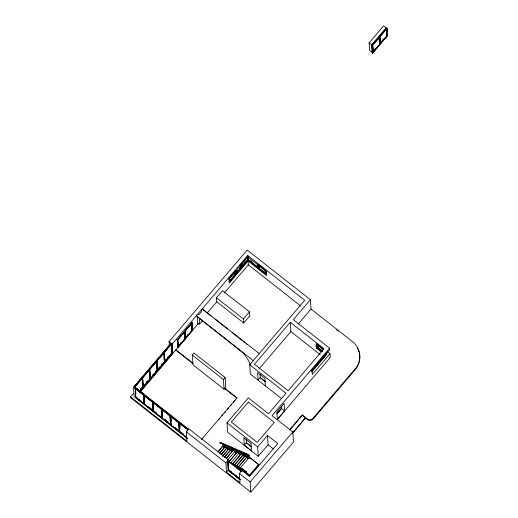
<?xml version="1.0" encoding="UTF-8"?>
<svg xmlns="http://www.w3.org/2000/svg" width="518" height="518" viewBox="0 0 518 518"><rect width="100%" height="100%" fill="white"/><g stroke="black" fill="none" stroke-linecap="round" stroke-linejoin="round"><path stroke-width="0.78" d="M223.938 447.733C222.714 448.504 225.531 444.632 223.4 443.693M231.501 451.307C232.99 453.263 230.206 440.63 232.038 451.256M239.601 454.83C240.915 456.054 237.879 450.174 239.892 450.99M244.185 456.539C243.175 458.113 245.001 451.236 243.408 452.907M247.701 458.352C248.899 460.373 246.374 453.043 247.992 454.59M372.053 46.808L372.034 45.5L386.972 28.186L387.458 35.736L372.623 53.134L372.105 46.698M379.972 37.944L380.452 43.706L379.992 36.487M240.74 264.316L240.974 267.942L236.111 273.64L235.988 273.342M177.933 340.935L178.412 346.697L177.829 339.368M185.179 332.433L185.658 338.196L185.081 330.873M372.675 45.662L373.206 52.208L372.74 44.988M380.005 36.59L386.389 29.112L386.849 36.208L386.098 29.086M236.085 453.088C234.978 454.124 237.056 449.605 235.794 449.087M235.56 272.863L235.509 273.226L235.573 272.869M379.649 41.2L379.59 41.285M177.952 339.594L184.35 332.096L184.803 339.199L184.35 332.096M185.198 331.099L191.595 323.601L191.919 330.698M372.746 45.105L379.144 37.607L379.603 44.71L378.936 37.445M175.816 349.903L198.381 323.4M312.205 371.335L326.573 354.493L326.489 353.671M243.466 318.92L216.44 297.837L222.487 290.715L249.618 311.901M265.469 270.26L265.611 273.757L265.572 271.846M372.688 52.81L369.58 50.369L369.094 42.897L383.592 25.9L386.7 28.341L386.94 32.077M386.078 27.855L371.581 44.852L372.066 52.324M386.7 28.341L372.202 45.338L369.094 42.897M372.623 53.134L372.138 45.584L386.972 28.186M386.92 28.924L386.868 28.101M386.946 29.299L387.101 31.695M374.171 50.058L375.667 48.271M381.889 40.967L379.934 43.305L380.244 43.544L386.642 36.046M382.86 39.834L383.864 38.695M387.302 34.829L387.354 35.651L372.52 53.05M372.688 51.8L372.999 52.046L379.396 44.548M169.321 345.519L169.069 341.627L247.177 250.045L310.399 299.695L311.001 309.039L298.083 324.184M187.27 438.247L134.123 396.51L133.521 387.166L171.037 343.175M149.56 369.418L142.482 377.713L142.172 377.467L149.249 369.172L149.56 369.418L150.162 378.684L143.085 386.985M149.728 369.217L156.812 360.916L156.501 360.67L149.417 368.971L150.33 378.483L157.407 370.182L156.857 361.687M164.057 352.415L156.98 360.716L156.669 360.47L163.746 352.175L164.057 352.415L164.653 361.687L157.576 369.981L157.116 361.422M164.225 352.221L171.303 343.92L170.992 343.674L163.915 351.975L164.828 361.486L164.517 361.24M142.826 387.244L142.23 378.049L135.321 386.15L135.677 388.61M150.071 378.749L149.475 369.554L142.573 377.648L143.369 387.004L142.618 378.418M157.323 370.247L156.727 361.052L149.819 369.153L150.414 378.347M164.569 361.752L163.973 352.557L157.064 360.651L157.66 369.846M164.912 361.389L164.316 352.156L171.225 344.056L171.814 353.25M139.86 392.016L172.785 353.412L172.177 344.069L247.727 255.484L304.733 300.252L249.728 364.737L250.336 374.08L281.611 398.646M144.069 404.247L143.648 394.858L144.069 404.247L135.677 397.656L135.25 388.26M135.677 387.762L144.069 394.353M246.154 258.165L247.144 257.006M229.176 278.276L230.16 277.124M231.145 275.971L233.605 273.083M242.43 262.743L241.459 263.876L241.692 267.502L241.297 264.497M246.309 258.184L247.766 256.481M235.075 274.618L235.159 271.464L229.616 277.965L229.824 281.216L235.075 274.618L234.868 271.438M243.382 261.817L245.37 259.492M246.361 258.327L247.351 257.168L247.565 260.418L247.19 257.653M247.604 256.986L247.928 256.96L247.701 258.508M247.727 255.484L247.824 256.98L229.066 278.975L228.444 278.49M184.641 331.617L185.075 339.122L177.829 347.623L177.234 339.989L192.178 322.675L192.664 330.225L185.146 338.843M177.829 347.623L177.337 340.073L192.178 322.675M237.788 270.623L236.519 272.105L237.451 271.056M240.365 267.599L239.387 268.745L240.456 267.534L240.766 267.78L235.904 273.478M243.771 263.811L244.82 262.581M310.399 299.695L293.343 319.69L329.616 348.174L272.06 415.663L292.787 431.941L293.447 442.107L250.809 492.1L130.588 397.688L130.536 396.866L133.67 393.194M241.848 263.409L242.107 266.815L247.287 260.334M229.616 281.054L235.159 274.553L234.991 271.95M241.589 266.407L241.9 266.653L247.358 260.256M234.544 275.434L229.221 281.786M241.485 267.34L247.779 259.68M229.228 281.954L248.077 259.583M229.312 281.74L235.807 274.404L235.366 270.616M241.692 267.502L247.999 260.107L247.662 256.481M248.362 259.842L248.258 256.909M192.385 326.495L192.074 322.591M247.824 256.98L266.168 271.387L266.433 275.459L248.09 261.053L229.332 283.048L229.014 278.788M140.378 389.18L141.42 387.956M142.981 386.124L144.023 384.9M146.108 382.459L147.151 381.235M140.54 389.316L142.599 386.94M143.279 386.143L144.794 384.369M146.309 382.588L148.329 380.218M152.545 375.278L154.047 373.472M155.529 371.736L157.096 369.943M158.281 368.557L159.797 366.776M161.312 364.996L163.766 362.082M165.022 360.651L166.032 359.466M167.547 357.685L169.574 355.316M170.519 354.163L171.594 352.946L171.905 353.185L164.828 361.486M139.866 390.753L142.91 387.179L142.359 378.684M192.528 328.898L192.56 330.141L177.726 347.539M179.422 344.457L177.894 346.289L178.205 346.536L184.596 339.037L184.143 331.934M180.368 343.389L181.352 342.191M187.095 335.457L188.066 334.324M139.575 391.459L172.371 353.088L171.762 343.745L135.185 386.635L135.256 387.36L188.526 429.195M207.336 312.898L216.783 301.819L216.524 297.785M224.32 292.987L248.336 264.827L248.09 261.053M140.404 391.783L175.855 349.851L193.13 363.416M135.677 397.656L135.302 389.031M136.273 396.956L137.302 398.096M197.287 317.145L197.74 324.151L199.631 323.964L202.188 320.966M144.483 404.577L144.062 395.182L144.483 404.577L152.881 411.169L152.454 401.774L152.881 411.169M258.301 264.42L258.365 268.246L266.226 274.164M257.977 267.236L257.912 267.553L248.174 259.906L247.98 256.954M248.2 257.53L248.342 259.706L258.087 267.353L258.34 267.055M258.365 268.246L258.398 265.87M265.65 271.6L265.779 273.556L259.039 268.266L259.298 267.961M192.359 355.115L194.062 353.114L225.155 377.531L225.783 387.244L224.074 389.245L192.987 364.827L192.359 355.115L223.446 379.532L224.074 389.245M152.765 401.981L153.017 401.683L161.622 408.437L161.363 408.734L152.765 401.981L153.36 411.247L161.966 418.007L161.266 408.696L161.687 418.084L153.296 411.493L152.868 402.097L153.296 411.493M153.36 411.247L153.619 410.949L156.689 413.364L153.716 410.994M170.5 425.006L170.072 415.611L170.5 425.006L162.102 418.415L161.681 409.019M162.102 418.415L161.726 409.783M243.732 322.986L249.695 315.986L249.436 311.946L243.466 318.946L243.732 322.986L216.783 301.819M170.914 425.33L170.487 415.935L170.914 425.33L179.306 431.921L178.885 422.526L179.306 431.921M178.982 422.571L179.241 422.274L170.636 415.52L170.383 415.818L178.982 422.571L179.584 431.844L170.979 425.084L170.428 416.589M179.189 422.733L179.448 422.435L188.047 429.189L187.794 429.493L179.189 422.733L179.791 432.006L186.551 437.315M179.72 432.245L179.299 422.856L179.72 432.245L187.516 438.37M223.446 379.532L225.155 377.531M179.791 432.006L180.044 431.701L183.735 434.602M130.536 396.866L186.914 441.142L186.312 431.798L188.869 428.8L228.457 459.887L228.561 461.46M290.268 322.28L254.455 364.277L288.137 390.727L323.951 348.737L290.268 322.28L290.87 331.624L259.207 368.751M201.528 439.471L237.004 397.869L224.288 387.885M218.764 419.619L219.807 418.395M221.892 415.948L222.941 414.724M224.501 412.891L225.544 411.668M227.635 409.22L228.678 407.996M230.763 405.549L231.805 404.325M233.372 402.492L234.939 400.654M258.1 380.076L260.23 377.577L265.676 381.85M228.457 459.887L225.9 462.891L226.502 472.235L239.976 482.815L239.374 473.471L241.932 470.474L249.598 476.495L277.739 443.499L267.482 435.444L268.084 444.787L258.275 456.28L227.603 432.193L226.994 422.85L248.316 397.85L268.525 413.727L286.007 393.227L249.728 364.737M218.026 451.748L223.09 445.804L225 447.306M218.033 451.858L223.09 445.804M219.541 453.224L225.116 446.684L228.075 449.009M220.053 452.738L225.116 446.684M221.056 454.694L227.143 447.565L229.519 449.54M221.063 454.81L227.143 447.565M222.578 456.17L229.163 448.446L230.95 449.954M222.585 456.287L229.163 448.446M321.238 351.89L316.33 348.038L316.841 347.436L316.576 343.363M224.598 457.051L231.19 449.326L232.964 450.718M224.605 457.167L231.19 449.326M226.12 458.527L233.217 450.207L235.586 452.065M226.631 458.041L233.217 450.207M227.635 460.003L235.237 451.087L237.017 452.479M228.004 461.033L228.257 460.735L241.11 470.83L240.851 471.127L228.004 461.033L228.535 470.584L239.912 479.519M228.114 460.288L228.535 460.619L228.658 465.449M228.645 462.069L237.263 451.968L239.038 453.36M229.163 461.59L237.263 451.968M246.167 438.947L246.413 442.683L244.282 445.182L251.534 450.88M230.678 463.066L239.29 452.849L241.064 454.241M323.284 356.481L324.249 355.348M311.571 370.623L313.112 368.816M314.646 367.016L316.187 365.209M317.21 364.005L319.25 361.577M320.26 360.392L325.421 354.377M311.441 371.341L325.647 354.688L326.042 354.869L325.951 353.418M232.187 464.426L241.31 453.729L243.091 455.121M311.881 370.869L325.731 354.623M232.194 464.536L241.31 453.729M312.212 371.089L326.042 354.869M226.502 472.235L228.127 470.331L227.519 460.988L228.108 461.117L228.535 470.584M276.826 413.921L281.488 408.456L284.596 410.897L277.344 419.399M277.35 413.422L281.494 408.566L281.339 406.216M243.337 454.61L234.22 465.417L243.337 454.61L245.111 456.002M327.512 351.813L329.979 353.742L312.328 374.443L312.063 370.37L329.713 349.669L329.616 348.174M236.247 466.297L245.364 455.49L248.323 457.815M236.752 465.701L245.364 455.49M247.384 456.371L238.267 467.178L247.384 456.371L249.754 458.229M236.247 467.78L238.053 468.427M237.969 468.531L241.53 469.943M258.275 456.28L257.673 446.937L267.482 435.444M244.127 471.069L249.618 475.388L258.735 464.575L249.411 457.252L240.287 467.948L241.472 468.881M238.274 468.66L239.996 469.412L238.986 468.447M239.996 469.412L240.307 469.658L239.199 468.512M233.657 465.203L242.223 468.926C250.783 474.533 244.243 472.027 241.22 469.392M240.747 471.043L240.993 471.568M241.006 470.745L241.589 470.868M240.3 469.541L246.458 472.086M249.618 475.388L258.735 464.575M289.957 429.487L302.363 414.944L307.336 418.848A4.027 3.866 -3.7 0 0 313.001 418.291L355.212 368.797A20.137 19.334 -3.7 0 0 352.46 341.595L311.001 309.039M289.983 429.895L302.363 414.944M250.809 492.1L250.149 481.934L292.787 431.941M292.579 432.944L305.497 417.793L302.389 415.352M292.605 433.352L305.497 417.793M317.903 345.577L317.787 348.122L317.702 344.865M248.996 455.892L249.346 455.555L249.016 456.138L249.508 456.151L247.442 454.694M191.569 323.62L191.854 330.678M249.145 456.332L222.339 444.703M240.974 267.942L240.494 265.002M197.138 314.808L199.029 314.62L201.586 311.622L201.398 309.809M258.741 265.222L258.87 268.466L258.935 265.132M317.1 344.243L317.275 347.902M258.424 266.673L258.521 266.88M220.279 442.294L247.643 454.189L249.307 455.464M220.033 442.767L223.213 444.146M223.316 444.191L235.36 449.43M235.463 449.475L247.39 454.662M232.86 464.717L242.307 468.829M379.778 36.726L380.264 44.276M379.435 37.128L379.921 44.671M261.894 267.417L263.688 268.861M259.324 265.559L260.522 266.498M261.719 267.437L263.513 268.842M259.272 265.695L265.391 270.487M252.059 262.089L250.382 260.768L251.47 261.661M263.455 271.192L264.692 272.164M258.534 268.046L266.31 274.145M247.98 259.965L266.31 274.365M336.648 329.96L337.917 330.957M248.336 264.827L300.9 306.112M235.807 274.404L235.418 271.367M318.35 345.143L319.619 346.173M318.233 345.208L320.61 347.073M318.181 345.344L323.653 349.637M323.433 349.747L316.064 343.965L316.33 348.038M319.852 348.912L321.497 350.168M318.058 347.966L322.235 351.243L317.955 347.921L317.787 345.318M317.45 347.701L322.202 351.431M317.787 348.122L322.066 351.482M316.841 347.436L322.028 351.631M290.87 331.624L320.105 354.584M202.253 308.806L259.253 353.574M202.279 309.181L211.15 316.148M214.951 319.133L227.622 329.085M232.058 332.569L242.197 340.533M243.466 341.53L244.729 342.521M245.998 343.518L247.267 344.515M253.283 360.573L196.283 315.805L243.195 353.004A53.322 10.878 40.5 0 1 250.272 364.834M191.284 322.345L191.906 322.831M265.074 381.488L260.237 377.687L260.036 374.585M305.523 418.207L307.388 419.671A4.027 3.866 -3.7 0 0 313.053 419.114L355.264 369.619A20.137 19.334 -3.7 0 0 357.303 347.908M184.932 331.17L185.47 338.766M185.14 337.794L185.45 338.034L191.848 330.536L191.492 325.013M176.787 339.342L177.409 339.789M169.069 341.627L172.177 344.069M170.908 343.81L164.005 351.91M175.88 350.187L192.897 363.552M224.417 388.306L237.024 398.206M172.371 353.088L172.785 353.412M164.316 352.156L164.912 361.35M163.662 352.311L156.753 360.411M268.084 444.787L273.517 449.048M156.417 360.813L149.508 368.907M226.994 422.85L257.673 446.937M246.413 442.683L251.249 446.484M246.445 442.812L251.502 446.788M149.165 369.308L142.262 377.408M258.747 464.685L249.411 457.252M247.986 456.947L249.76 458.339M245.37 455.6L247.144 456.999M243.939 455.186L245.118 456.118M241.912 454.305L243.097 455.238M237.27 452.078L239.051 453.477M141.919 377.81L135.01 385.904M235.839 451.664L237.024 452.596M233.812 450.783L235.593 452.182M231.792 449.902L232.977 450.835M225.719 447.261L226.903 448.193M223.737 446.419L225.006 447.416M242.223 468.926L246.374 472.183M244.431 471.205L249.611 475.271M238.261 467.068L239.445 468M236.24 466.187L237.419 467.119M133.521 387.166L187.93 429.901M135.081 388.461L143.473 395.059M143.887 395.383L152.286 401.974M152.7 402.298L161.092 408.89M161.506 409.22L169.904 415.812M170.318 416.135L178.71 422.727M179.124 423.057L187.691 429.448L187.788 430.982M186.312 431.798L225.9 462.891M239.374 473.471L250.149 481.934M165.035 419.619L166.304 420.61M140.3 400.453L138.5 399.041L141.531 401.456M143.298 402.803L144.496 403.749M148.511 406.902L152.104 409.725M160.315 416.174L162.115 417.586M164.925 419.794L167.923 422.151M176.133 428.6L174.935 427.654L176.152 428.645M177.337 429.539L178.535 430.484M181.947 433.158L183.145 434.103M230.225 471.076L231.488 472.066M232.757 473.063L236.545 476.042M137.231 398.077L136.001 397.112L135.742 397.41L144.347 404.17L143.797 395.674M148.498 406.928L152.182 409.822M160.379 416.258L161.603 417.223M164.886 419.8L168.57 422.694M177.383 429.61L179.222 431.06M231.922 472.442L228.859 470.04L228.606 470.338L240.229 479.474M234.978 474.844L236.202 475.809M237.425 476.767L239.264 478.211M162.173 418.168L170.772 424.922L170.221 416.427M228.127 470.331L240.371 479.953M241.984 266.517L241.776 263.338M257.666 263.915L257.912 267.553M227.745 445.707L227.383 445.467L227.214 445.862M379.94 38.811L380.244 43.544M378.541 37.341L378.639 38.902M372.695 47.313L372.999 52.046M329.979 353.742L330.219 357.517L277.35 419.509L276.865 411.92L284.11 403.425L284.602 411.014M326.482 353.134L326.573 354.493M326.353 353.03L326.444 354.39M265.902 270.72L266.135 274.346M258.87 265.663L259.039 268.266M257.899 264.452L258.087 267.353M265.365 385.884L264.873 378.295L257.614 372.604L258.106 380.186M247.397 256.591L247.487 258.009M241.686 263.403L241.9 266.653M241.388 264.4L241.569 267.243M240.669 266.33L240.766 267.78M240.184 264.756L240.32 266.887M251.541 450.99L251.049 443.408L243.797 437.71L244.289 445.292M235.923 270.739L236.111 273.64M229.5 277.739L229.649 280.121M229.409 277.797L229.532 279.752M229.196 278.535L229.416 281.902M228.535 460.619L228.684 462.93M199.281 318.512L199.631 323.964M191.906 322.792L192.146 326.567M190.993 323.329L191.148 325.673M183.799 332.608L183.896 334.168M177.946 342.592L178.205 346.536M177.603 342.819L177.894 347.338M179.921 425.42L180.018 426.949M179.752 425.621L179.947 428.684M171.303 343.92L171.905 353.185M171.225 344.056L171.821 353.289M171.205 348.407L171.458 352.24M171.115 418.499L171.212 420.033M170.94 418.699L171.141 421.769M163.973 352.557L164.569 361.784M163.96 356.908L164.161 359.971M162.302 411.583L162.399 413.118M162.134 411.784L162.328 414.847M156.727 361.052L157.323 370.286M156.714 365.404L156.96 369.237M153.496 404.662L153.593 406.196M153.322 404.862L153.574 408.696M152.603 402.59L153.153 411.085L144.554 404.331L144.004 395.836M149.475 369.554L150.078 378.781M149.462 373.905L149.715 377.739M144.684 397.746L144.781 399.281M144.516 397.947L144.71 401.01M142.23 378.049L142.826 387.283M142.217 382.401L142.411 385.47M135.703 391.025L135.904 394.088M219.846 442.832L220.377 442.909L219.846 442.832M227.454 449.482L227.985 449.566L227.454 449.482M142.003 377.667L134.926 385.968L135.237 386.214L142.314 377.913L142.003 377.667M135.399 387.846L135.146 388.144L143.745 394.897L144.004 394.599L135.399 387.846M144.211 394.761L143.952 395.066L152.557 401.819L152.81 401.521L144.211 394.761M161.83 408.598L161.571 408.896L170.176 415.656L170.428 415.352L161.83 408.598M248.362 402.059L231.306 422.06L257.213 442.404L274.268 422.41L248.362 402.059"/></g></svg>
